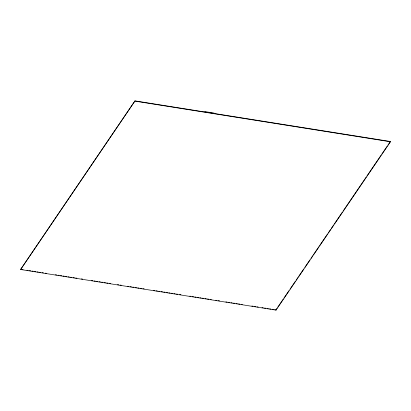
<?xml version="1.0" encoding="UTF-8"?>
<svg xmlns="http://www.w3.org/2000/svg" width="411" height="411" viewBox="0 0 411 411"><rect width="100%" height="100%" fill="white"/><g stroke="black" fill="none" stroke-linecap="round" stroke-linejoin="round"><path stroke-width="0.62" d="M134.998 100.875L20.601 269.503L276.002 310.125L390.45 141.774L390.399 141.497L134.998 100.875L20.601 269.503M276.002 310.125L277.035 308.255M277.759 307.192L283.174 299.223M283.893 298.165L288.948 290.726M290.032 289.133L295.447 281.17M296.172 280.107L297.975 277.451M298.699 276.387L303.75 268.953M304.834 267.361L309.889 259.927M310.973 258.334L312.776 255.678M313.501 254.615L318.915 246.651M319.64 245.588L327.582 233.905M328.302 232.842L330.47 229.657M331.189 228.593L333.717 224.874M334.441 223.815L342.384 212.127M343.103 211.069L366.211 177.079M366.931 176.016L381.012 155.307M381.737 154.243L387.152 146.275M387.871 145.217L390.039 142.026M204.781 111.597L214.074 113.076M135.049 101.152L390.45 141.774M21.819 269.426L23.083 269.626M26.89 270.233L28.154 270.433M29.422 270.633L30.691 270.839M31.955 271.039L33.224 271.239M34.493 271.44L35.762 271.645M37.026 271.846L38.295 272.046M39.564 272.246L40.828 272.452M42.097 272.652L43.366 272.853M45.267 273.156L46.535 273.356M55.408 274.769L56.672 274.969M57.941 275.17L59.21 275.375M60.479 275.576L61.742 275.776M63.011 275.976L64.28 276.182M65.544 276.382L66.813 276.582M68.082 276.783L69.351 276.988M70.615 277.189L71.884 277.389M73.153 277.589L74.417 277.79M75.686 277.995L76.955 278.196M81.388 278.899L82.657 279.105M91.53 280.513L92.799 280.713M94.068 280.918L95.331 281.119M96.6 281.319L97.869 281.52M99.133 281.725L100.402 281.925M101.671 282.126L102.94 282.326M104.204 282.532L105.473 282.732M106.742 282.932L108.006 283.133M109.275 283.338L110.544 283.539M117.515 284.648L118.779 284.849M120.048 285.049L121.317 285.249M127.651 286.262L128.92 286.462M130.189 286.662L131.458 286.863M132.722 287.068L133.991 287.268M135.26 287.469L136.529 287.669M137.793 287.875L139.062 288.075M140.331 288.275L141.595 288.476M142.864 288.676L144.133 288.882M153.637 290.392L154.906 290.592M156.175 290.798L157.439 290.998M158.708 291.199L159.977 291.399M161.24 291.599L162.509 291.805M163.778 292.005L165.047 292.206M166.311 292.406L167.58 292.611M168.849 292.812L170.113 293.012M171.382 293.213L172.651 293.418M173.92 293.618L175.184 293.819M176.453 294.019L177.722 294.225M179.622 294.523L180.891 294.728M189.764 296.136L191.028 296.341M192.297 296.542L193.566 296.742M194.829 296.942L196.098 297.148M197.367 297.348L198.636 297.549M199.9 297.749L201.169 297.954M202.438 298.155L203.702 298.355M204.971 298.556L206.24 298.761M207.509 298.961L208.773 299.162M210.042 299.362L211.311 299.562M215.744 300.271L217.013 300.472M218.282 300.672L219.546 300.878M225.886 301.885L227.155 302.085M228.418 302.285L229.687 302.486M230.956 302.691L232.225 302.892M233.489 303.092L234.758 303.292M236.027 303.498L237.291 303.698M238.56 303.899L239.829 304.099M241.098 304.304L242.362 304.505M251.871 306.015L253.135 306.216M254.404 306.421L255.673 306.621M256.942 306.822L258.206 307.022M262.007 307.628L263.276 307.829M264.545 308.034L265.814 308.235M267.078 308.435L268.347 308.635M269.616 308.841L270.88 309.041M272.149 309.242L273.418 309.442M274.687 309.647L275.951 309.848"/></g></svg>
